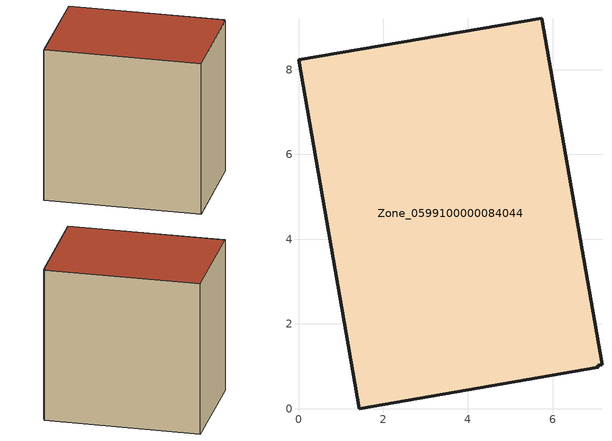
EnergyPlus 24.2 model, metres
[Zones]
Zone_0599100000084044
 floor ground (C_G): 7.16,1.03 7.07,1.03 7.08,0.97 1.43,0 0,8.23 5.74,9.21 z0
 wall outside (C_F): 7.16,1.03 5.74,9.21 0,8.23 1.43,0 7.08,0.97 7.07,1.03 7.16,1.03 z0:8.51
 roof outside (C_R): 7.07,1.03 7.16,1.03 5.74,9.21 0,8.23 1.43,0 7.08,0.97 z8.51
[BUILDING]
Pand.0599100000084044: North Axis=0; Terrain=City; Loads Convergence Tolerance Value=0.04; Temperature Convergence Tolerance Value=0.4; Solar Distribution=FullExterior; Maximum Number of Warmup Days=25; Minimum Number of Warmup Days=1
[Site:Location]
Rotterdam.The.Hague.AP_ZH_NLD Design_Conditions: Latitude=51.96; Longitude=4.45; Time Zone=1; Elevation=-4.5
[SITE:GROUNDTEMPERATURE:BUILDINGSURFACE]
18, 18, 18, 18, 18, 18, 18, 18, 18, 18, 18, 18
[MATERIAL] Thermal Absorptance=0.9; Solar Absorptance=0.7; Visible Absorptance=0.7
Name | Roughness | Thickness | Conductivity | Density | Specific Heat
G.TI.1946 | MediumSmooth | 0.15 | 1 | 540 | 1210
F.TI.1946 | Rough | 0.3 | 0.857143 | 1920 | 840
R.TI.1946 | MediumRough | 0.2 | 0.1 | 1500 | 1000
[CONSTRUCTION]
C_G: G.TI.1946
C_F: F.TI.1946
C_R: R.TI.1946
[ZONE]
Zone_0599100000084044: Type=1; Multiplier=1; Ceiling Height=Autocalculate; Volume=Autocalculate; Floor Area=autocalculate; Part of Total Floor Area=Yes
[ZONEINFILTRATION:DESIGNFLOWRATE]
Infil_Zone_0599100000084044: Zone or ZoneList or Space or SpaceList=Zone_0599100000084044; Schedule=AlwaysOn; Design Flow Rate Calculation Method=Flow/Area; Flow Rate per Floor Area=0.003; Constant Term Coefficient=1; Temperature Term Coefficient=0; Velocity Term Coefficient=0; Velocity Squared Term Coefficient=0
[HVACTEMPLATE:ZONE:IDEALLOADSAIRSYSTEM]
Zone_0599100000084044: Maximum Heating Supply Air Temperature=50; Minimum Cooling Supply Air Temperature=13; Maximum Heating Supply Air Humidity Ratio=0.0156; Minimum Cooling Supply Air Humidity Ratio=0.0077; Heating Limit=NoLimit; Cooling Limit=NoLimit; Dehumidification Control Type=ConstantSensibleHeatRatio; Cooling Sensible Heat Ratio=0.7; Dehumidification Setpoint=60; Humidification Control Type=None; Humidification Setpoint=30; Outdoor Air Method=None; Outdoor Air Flow Rate per Person=0.00944; Outdoor Air Flow Rate per Zone Floor Area=0; Outdoor Air Flow Rate per Zone=0; Demand Controlled Ventilation Type=None; Outdoor Air Economizer Type=NoEconomizer; Heat Recovery Type=None; Sensible Heat Recovery Effectiveness=0.7; Latent Heat Recovery Effectiveness=0.65
[ZONECONTROL:THERMOSTAT]
ThermostatControl_Zone_0599100000084044: Zone or ZoneList=Zone_0599100000084044; Control Type Schedule=DualSetpointControlType; Control 1=Thermostat_Zone_0599100000084044; Temperature Difference Between Cutout And Setpoint=0
[THERMOSTATSETPOINT:DUALSETPOINT]
Thermostat_Zone_0599100000084044: Heating Setpoint Temperature Schedule=HeatingSetpoint_Zone_0599100000084044; Cooling Setpoint Temperature Schedule=CoolingSetpoint_Zone_0599100000084044
[SCHEDULE:COMPACT]
HeatingSetpoint_Zone_0599100000084044: Through: 12/31, For: AllDays, Until: 24:00, 21
CoolingSetpoint_Zone_0599100000084044: Through: 12/31, For: AllDays, Until: 24:00, 24
DualSetpointControlType: Through: 12/31, For: AllDays, Until: 24:00, 4
AlwaysOn: Through: 12/31, For: AllDays, Until: 24:00, 1
